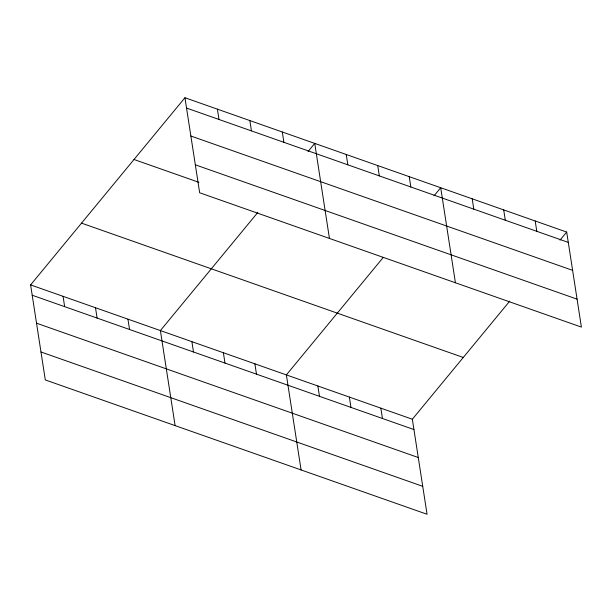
<?xml version="1.0" encoding="UTF-8"?>
<svg xmlns="http://www.w3.org/2000/svg" width="612" height="612" viewBox="0 0 612 612"><rect width="100%" height="100%" fill="white"/><g stroke="black" fill="none" stroke-linecap="round" stroke-linejoin="round"><path stroke-width="0.92" d="M509.719 301.142L412.343 419.235L427.061 514.271L45.311 379.937L30.6 284.901L184.939 97.729L566.689 232.063L581.4 327.099L199.657 192.765L184.939 97.729M257.774 212.479L160.39 330.572L175.109 425.608M308.065 151.493L314.736 143.399L329.447 238.443M383.143 257.545L286.37 374.904L301.081 469.939M434.038 195.817L440.709 187.731L455.427 282.775M560.018 240.149L566.689 232.063M186.545 108.064L568.288 242.398M190.868 136.017L572.618 270.351M195.327 164.812L577.07 299.153M134.013 159.495L198.908 182.33M81.534 223.135L463.276 357.469M30.6 284.901L412.343 419.235M32.199 295.236L413.942 429.57M36.529 323.19L418.271 457.524M40.989 351.984L422.731 486.326M535.194 220.978L536.793 231.321M503.699 209.901L505.298 220.236M472.204 198.816L473.803 209.151M409.214 176.646L410.82 186.989M377.726 165.569L379.325 175.904M346.231 154.484L347.83 164.819M380.848 408.15L382.454 418.493M349.36 397.066L350.959 407.408M282.285 131.985L283.892 142.321M317.865 385.988L319.464 396.324M249.841 120.564L251.44 130.899M217.39 109.143L218.989 119.485M254.875 363.819L256.474 374.162M223.38 352.742L224.979 363.077M191.885 341.657L193.484 351.992M127.946 319.15L129.545 329.493M95.495 307.737L97.094 318.072M63.051 296.315L64.65 306.658"/></g></svg>
